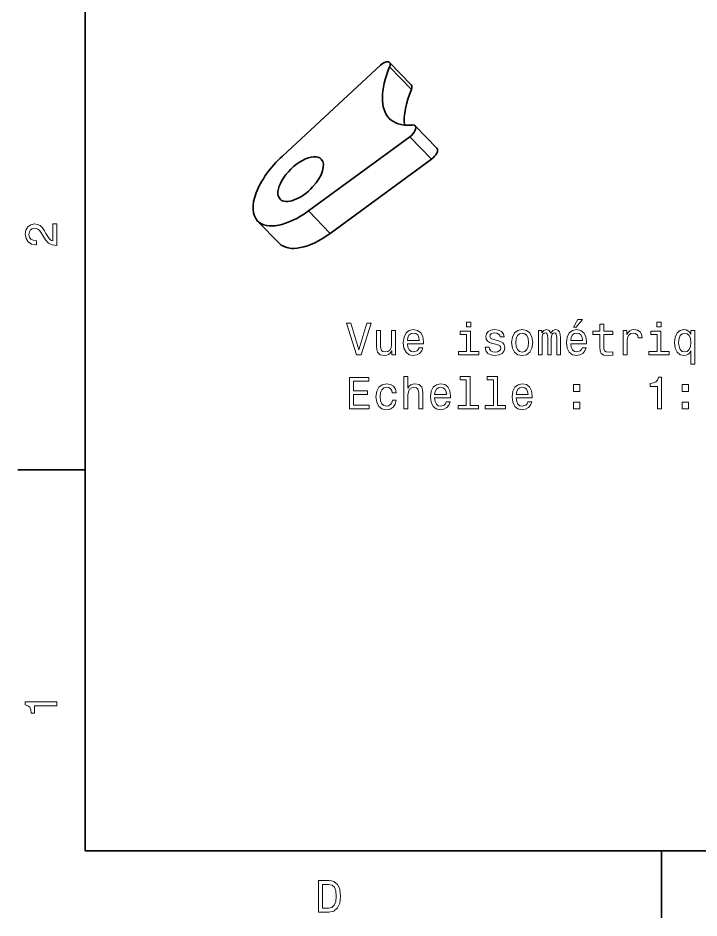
# Model space of a CAD drawing. Extents: x 0 to 297, y 0 to 210.
# Drawn here: x 2.5 to 78.5, y 2.5 to 102.9 of the extents above; entities that cross this region are included whole.
import ezdxf

# ---------------------------------------------------------------- set-up
doc = ezdxf.new("R2010")
doc.units = 0

msp = doc.modelspace()

# ---------------------------------------------------------------- linework, layer by layer
at = {"color": 7, "lineweight": 35}
for p, q in [((10, 200), (10, 10)), ((10, 10), (287, 10))]:
    msp.add_line(p, q, dxfattribs=at)
at = {"color": 7, "lineweight": 35, "ltscale": 0.372432}
msp.add_line((42.937675, 97.625816), (32.008198, 87.5028), dxfattribs=at)
at = {"color": 7, "lineweight": 35, "ltscale": 0.087263}
for p, q in [((43.958515, 97.938522), (46.392601, 95.436729)), ((49.248863, 88.385742), (46.814774, 90.887527)), ((31.677622, 77.751747), (29.243534, 80.25354))]:
    msp.add_line(p, q, dxfattribs=at)
at = {"color": 7, "lineweight": 13, "ltscale": 0.087263}
for p, q in [((43.970047, 97.43689), (46.404137, 94.935097)), ((48.660725, 87.158798), (46.226635, 89.660583)), ((37.341415, 78.875587), (34.907326, 81.37738))]:
    msp.add_line(p, q, dxfattribs=at)
at = {"color": 7, "lineweight": 35, "ltscale": 0.350659}
for p, q in [((34.907326, 81.37738), (46.226635, 89.660583)), ((37.341415, 78.875587), (48.660725, 87.158798))]:
    msp.add_line(p, q, dxfattribs=at)
at = {"color": 7, "lineweight": 35, "ltscale": 0.1875}
for p, q in [((10, 52.5), (2.5, 52.5)), ((74.300003, 10), (74.300003, 2.5))]:
    msp.add_line(p, q, dxfattribs=at)
at = {"color": 7, "lineweight": 13}
for points in [[(6.833213, 77.519447), (6.833213, 79.925072), (6.399496, 79.925072), (6.399496, 78.023773), (6.162464, 78.129684), (5.965778, 78.311241), (5.607709, 78.871033), (5.456412, 79.168587), (5.239553, 79.501442), (4.987392, 79.738472), (4.689842, 79.874641), (4.351945, 79.925072), (3.928314, 79.839333), (3.595461, 79.602303), (3.383646, 79.239189), (3.307997, 78.770172), (3.393732, 78.286018), (3.630764, 77.91787), (4.009006, 77.680832), (4.508286, 77.600143), (4.578891, 77.600143), (4.578891, 78.059074), (4.538545, 78.059074), (4.195605, 78.104462), (3.943444, 78.240631), (3.782061, 78.457489), (3.726585, 78.744957), (3.777017, 79.03746), (3.903098, 79.254318), (4.099784, 79.395531), (4.346902, 79.445961), (4.578891, 79.41066), (4.775577, 79.314842), (4.947046, 79.153458), (5.098343, 78.931557), (5.259727, 78.634003), (5.572406, 78.139771), (5.90526, 77.791786), (6.308718, 77.585014), (6.818084, 77.519447)], [(41.422901, 68.84449), (40.54538, 65.863945), (39.642639, 68.84449), (39.163532, 68.84449), (40.293217, 65.339447), (40.797539, 65.339447), (41.902008, 68.84449)], [(53.017281, 68.960487), (52.54826, 68.960487), (52.54826, 68.456161), (53.017281, 68.456161)], [(64.48558, 68.415817), (64.783127, 68.415817), (65.484138, 69.273163), (64.989899, 69.273163)], [(67.420738, 67.578644), (67.420738, 66.222015), (67.450996, 65.783249), (67.592209, 65.480659), (67.874626, 65.304146), (68.353737, 65.243629), (68.878235, 65.268845), (68.878235, 65.65213), (68.494949, 65.621864), (68.146965, 65.662216), (67.960365, 65.788292), (67.879669, 66.000107), (67.86454, 66.297661), (67.86454, 67.578644), (68.878235, 67.578644), (68.878235, 67.956879), (67.86454, 67.956879), (67.86454, 68.748672), (67.420738, 68.748672), (67.420738, 67.956879), (66.654167, 67.956879), (66.654167, 67.578644)], [(74.26944, 68.960487), (73.800415, 68.960487), (73.800415, 68.456161), (74.26944, 68.456161)], [(44.625351, 68.047661), (44.181545, 68.047661), (44.181545, 66.484261), (44.131111, 66.121147), (43.984859, 65.858902), (43.757915, 65.697517), (43.460365, 65.647087), (43.223331, 65.687431), (43.072037, 65.808464), (42.986301, 66.015236), (42.966129, 66.307747), (42.966129, 68.047661), (42.522324, 68.047661), (42.522324, 66.267403), (42.537453, 65.909332), (42.633274, 65.611778), (42.925781, 65.339447), (43.394802, 65.243629), (43.646965, 65.278931), (43.863823, 65.369705), (44.050423, 65.526047), (44.201717, 65.752991), (44.201717, 65.339447), (44.625351, 65.339447)], [(45.961803, 66.564949), (47.737022, 66.564949), (47.742065, 66.771721), (47.661373, 67.351692), (47.439468, 67.785416), (47.086445, 68.047661), (46.617424, 68.143478), (46.158489, 68.042618), (45.805466, 67.760193), (45.578518, 67.301262), (45.497829, 66.696075), (45.573475, 66.07576), (45.800423, 65.621864), (46.148403, 65.339447), (46.602295, 65.243629), (46.995667, 65.309189), (47.318432, 65.480659), (47.555466, 65.752991), (47.691631, 66.116104), (47.252872, 66.116104), (47.162094, 65.914375), (47.030968, 65.763077), (46.657768, 65.642044), (46.370308, 65.697517), (46.153446, 65.874031), (46.012238, 66.161491), (45.961803, 66.54982)], [(45.961803, 66.938148), (46.017281, 67.286133), (46.153446, 67.543335), (46.360222, 67.699677), (46.632553, 67.75515), (46.899845, 67.699677), (47.106617, 67.543335), (47.232697, 67.286133), (47.278088, 66.938148)], [(53.002151, 65.712646), (53.002151, 67.956879), (51.862381, 67.956879), (51.862381, 67.578644), (52.558346, 67.578644), (52.558346, 65.712646), (51.650566, 65.712646), (51.650566, 65.339447), (53.920017, 65.339447), (53.920017, 65.712646)], [(56.007915, 66.917976), (55.579239, 67.018845), (55.261517, 67.134834), (55.155609, 67.371864), (55.185867, 67.538292), (55.291779, 67.659332), (55.463245, 67.734978), (55.710365, 67.765236), (55.947395, 67.734978), (56.133995, 67.644203), (56.255035, 67.508034), (56.305466, 67.326477), (56.739182, 67.326477), (56.739182, 67.336563), (56.663536, 67.664375), (56.456764, 67.921577), (56.133995, 68.082962), (55.710365, 68.143478), (55.281693, 68.082962), (54.969009, 67.916534), (54.772324, 67.669418), (54.711807, 67.356735), (54.757195, 67.054146), (54.898403, 66.842331), (55.130394, 66.691032), (55.468288, 66.585121), (55.962524, 66.464088), (56.265121, 66.338005), (56.34581, 66.237144), (56.376068, 66.085846), (56.330681, 65.899246), (56.209644, 65.758034), (56.012959, 65.667259), (55.75071, 65.637001), (55.473335, 65.667259), (55.271603, 65.773163), (55.135437, 65.944633), (55.07996, 66.181664), (54.651287, 66.181664), (54.721893, 65.778206), (54.928665, 65.485703), (55.256474, 65.309189), (55.710365, 65.243629), (56.184425, 65.309189), (56.53241, 65.485703), (56.744225, 65.76812), (56.819874, 66.136276), (56.764397, 66.454002), (56.608059, 66.67086), (56.350853, 66.812073)], [(57.586445, 66.691032), (57.667137, 66.07576), (57.899124, 65.621864), (58.267281, 65.339447), (58.761517, 65.243629), (59.25071, 65.339447), (59.618866, 65.616821), (59.850853, 66.070717), (59.936588, 66.691032), (59.850853, 67.306305), (59.618866, 67.765236), (59.25071, 68.042618), (58.761517, 68.143478), (58.267281, 68.042618), (57.899124, 67.760193), (57.667137, 67.306305)], [(58.040337, 66.696075), (58.085724, 67.149963), (58.226936, 67.477776), (58.45388, 67.679504), (58.761517, 67.750107), (59.06411, 67.679504), (59.291054, 67.482819), (59.432266, 67.149963), (59.482697, 66.696075), (59.432266, 66.237144), (59.291054, 65.904289), (59.06411, 65.70256), (58.761517, 65.637001), (58.45388, 65.70256), (58.226936, 65.904289), (58.085724, 66.237144)], [(60.57708, 65.339447), (60.98558, 65.339447), (60.98558, 67.149963), (61.010796, 67.422302), (61.086449, 67.618988), (61.202438, 67.734978), (61.353737, 67.780373), (61.474777, 67.740021), (61.555466, 67.63916), (61.59581, 67.46769), (61.610939, 67.240746), (61.610939, 65.339447), (61.994225, 65.339447), (61.994225, 67.149963), (62.019444, 67.417259), (62.095093, 67.613945), (62.216129, 67.734978), (62.367424, 67.780373), (62.488464, 67.740021), (62.569153, 67.63916), (62.619587, 67.240746), (62.619587, 65.339447), (63.028091, 65.339447), (63.028091, 67.210487), (63.002872, 67.598816), (62.92218, 67.896362), (62.760796, 68.077919), (62.49855, 68.143478), (62.19091, 68.042618), (61.95388, 67.750107), (61.767281, 68.037575), (61.454601, 68.143478), (61.167137, 68.042618), (60.970451, 67.760193), (60.970451, 68.047661), (60.57708, 68.047661)], [(64.177948, 66.564949), (65.953156, 66.564949), (65.958206, 66.771721), (65.87751, 67.351692), (65.655609, 67.785416), (65.302582, 68.047661), (64.833565, 68.143478), (64.374634, 68.042618), (64.021606, 67.760193), (63.794659, 67.301262), (63.713966, 66.696075), (63.789616, 66.07576), (64.016556, 65.621864), (64.364548, 65.339447), (64.818436, 65.243629), (65.211807, 65.309189), (65.534576, 65.480659), (65.771606, 65.752991), (65.907768, 66.116104), (65.469009, 66.116104), (65.378235, 65.914375), (65.247108, 65.763077), (64.873909, 65.642044), (64.586441, 65.697517), (64.369583, 65.874031), (64.228378, 66.161491), (64.177948, 66.54982)], [(64.177948, 66.938148), (64.233421, 67.286133), (64.369583, 67.543335), (64.576355, 67.699677), (64.848694, 67.75515), (65.115982, 67.699677), (65.322754, 67.543335), (65.448837, 67.286133), (65.494225, 66.938148)], [(70.028084, 65.339447), (70.471893, 65.339447), (70.471893, 66.887718), (70.517281, 67.260918), (70.653442, 67.528206), (70.875351, 67.68959), (71.172897, 67.745064), (71.394806, 67.709763), (71.561226, 67.608902), (71.662094, 67.437431), (71.697395, 67.205444), (72.14624, 67.205444), (72.085724, 67.613945), (71.919296, 67.906448), (71.641922, 68.082962), (71.263672, 68.143478), (71.00647, 68.103134), (70.784569, 68.002274), (70.587883, 67.830803), (70.431541, 67.598816), (70.431541, 68.047661), (70.028084, 68.047661)], [(74.254311, 65.712646), (74.254311, 67.956879), (73.11454, 67.956879), (73.11454, 67.578644), (73.810501, 67.578644), (73.810501, 65.712646), (72.902725, 65.712646), (72.902725, 65.339447), (75.17218, 65.339447), (75.17218, 65.712646)], [(77.597969, 67.629074), (77.441628, 67.856018), (77.265121, 68.017403), (77.058342, 68.108177), (76.821312, 68.143478), (76.392639, 68.042618), (76.059784, 67.760193), (75.842926, 67.306305), (75.767273, 66.696075), (75.842926, 66.080803), (76.059784, 65.626907), (76.392639, 65.339447), (76.821312, 65.243629), (77.058342, 65.273888), (77.260071, 65.359619), (77.436584, 65.515961), (77.597969, 65.752991), (77.597969, 64.290459), (78.041779, 64.290459), (78.041779, 68.047661), (77.597969, 68.047661)], [(76.221169, 66.696075), (76.266556, 67.14492), (76.407768, 67.472733), (76.619583, 67.674461), (76.896957, 67.745064), (77.189468, 67.674461), (77.411369, 67.477776), (77.542496, 67.149963), (77.592926, 66.696075), (77.542496, 66.237144), (77.411369, 65.909332), (77.189468, 65.707603), (76.896957, 65.642044), (76.619583, 65.707603), (76.407768, 65.909332), (76.266556, 66.242188)], [(39.486301, 59.292618), (41.705322, 59.292618), (41.705322, 59.716248), (39.950279, 59.716248), (39.950279, 60.901409), (41.51368, 60.901409), (41.51368, 61.319996), (39.950279, 61.319996), (39.950279, 62.368988), (41.664974, 62.368988), (41.664974, 62.792618), (39.486301, 62.792618)], [(45.573475, 59.292618), (46.017281, 59.292618), (46.017281, 60.856018), (46.062668, 61.214088), (46.208923, 61.476334), (46.435867, 61.637718), (46.738461, 61.698238), (46.980537, 61.647804), (47.131836, 61.511639), (47.207481, 61.284691), (47.232697, 60.982098), (47.232697, 59.292618), (47.676502, 59.292618), (47.676502, 61.072876), (47.65633, 61.430946), (47.565552, 61.728497), (47.268002, 62.000832), (46.804024, 62.096653), (46.551865, 62.061348), (46.335003, 61.96553), (46.153446, 61.814232), (46.017281, 61.60746), (46.017281, 62.913654), (45.573475, 62.913654)], [(52.528088, 62.540455), (52.528088, 59.665817), (51.615265, 59.665817), (51.615265, 59.292618), (53.879673, 59.292618), (53.879673, 59.665817), (52.971893, 59.665817), (52.971893, 62.913654), (51.832123, 62.913654), (51.832123, 62.540455)], [(55.56411, 62.540455), (55.56411, 59.665817), (54.651287, 59.665817), (54.651287, 59.292618), (56.915695, 59.292618), (56.915695, 59.665817), (56.007915, 59.665817), (56.007915, 62.913654), (54.868145, 62.913654), (54.868145, 62.540455)], [(73.850853, 59.292618), (74.309784, 59.292618), (74.309784, 62.817833), (73.966843, 62.817833), (73.876068, 62.510197), (73.694511, 62.303425), (73.41713, 62.182388), (73.033844, 62.14204), (73.033844, 61.783974), (73.850853, 61.783974)], [(44.262238, 61.103138), (44.700996, 61.103138), (44.610222, 61.506596), (44.39336, 61.824318), (44.055466, 62.021004), (43.616703, 62.096653), (43.132553, 61.995789), (42.764397, 61.713367), (42.53241, 61.254433), (42.451717, 60.63916), (42.527367, 60.028931), (42.754311, 59.575039), (43.112381, 59.292618), (43.601574, 59.196796), (44.035294, 59.272446), (44.373188, 59.484261), (44.605175, 59.817112), (44.706039, 60.260918), (44.28241, 60.260918), (44.20676, 59.978497), (44.065552, 59.766682), (43.863823, 59.635559), (43.616703, 59.595211), (43.309067, 59.660774), (43.087166, 59.862503), (42.950996, 60.190311), (42.905609, 60.654289), (42.950996, 61.108181), (43.092209, 61.435989), (43.319153, 61.637718), (43.616703, 61.708324), (43.878952, 61.662933), (44.075638, 61.54694), (44.20676, 61.355297)], [(48.997826, 60.518124), (50.773045, 60.518124), (50.778088, 60.724895), (50.697395, 61.304867), (50.475494, 61.738583), (50.122467, 62.000832), (49.653446, 62.096653), (49.194515, 61.995789), (48.841488, 61.713367), (48.614544, 61.254433), (48.533852, 60.649246), (48.609501, 60.028931), (48.836445, 59.575039), (49.184425, 59.292618), (49.638317, 59.196796), (50.031689, 59.26236), (50.354454, 59.433826), (50.591488, 59.706161), (50.727654, 60.069275), (50.288895, 60.069275), (50.198116, 59.867546), (50.066994, 59.716248), (49.693794, 59.595211), (49.40633, 59.650688), (49.189468, 59.827202), (49.04826, 60.114662), (48.997826, 60.502991)], [(48.997826, 60.891319), (49.053303, 61.239304), (49.189468, 61.49651), (49.396244, 61.652847), (49.668579, 61.708324), (49.935867, 61.652847), (50.142639, 61.49651), (50.268723, 61.239304), (50.31411, 60.891319)], [(58.105896, 60.518124), (59.881111, 60.518124), (59.886154, 60.724895), (59.805466, 61.304867), (59.583565, 61.738583), (59.230537, 62.000832), (58.761517, 62.096653), (58.302582, 61.995789), (57.949558, 61.713367), (57.72261, 61.254433), (57.641922, 60.649246), (57.717567, 60.028931), (57.944511, 59.575039), (58.292496, 59.292618), (58.746387, 59.196796), (59.139759, 59.26236), (59.462524, 59.433826), (59.699558, 59.706161), (59.835724, 60.069275), (59.396965, 60.069275), (59.306183, 59.867546), (59.175064, 59.716248), (58.801865, 59.595211), (58.514397, 59.650688), (58.297539, 59.827202), (58.15633, 60.114662), (58.105896, 60.502991)], [(58.105896, 60.891319), (58.161373, 61.239304), (58.297539, 61.49651), (58.504311, 61.652847), (58.776649, 61.708324), (59.043938, 61.652847), (59.25071, 61.49651), (59.376793, 61.239304), (59.42218, 60.891319)], [(64.48558, 61.24939), (65.181549, 61.24939), (65.181549, 62.000832), (64.48558, 62.000832)], [(76.629669, 61.24939), (77.325638, 61.24939), (77.325638, 62.000832), (76.629669, 62.000832)], [(64.48558, 59.292618), (65.181549, 59.292618), (65.181549, 60.04406), (64.48558, 60.04406)], [(76.629669, 59.292618), (77.325638, 59.292618), (77.325638, 60.04406), (76.629669, 60.04406)], [(6.833213, 26.159222), (6.833213, 26.618156), (3.307997, 26.618156), (3.307997, 26.275217), (3.615634, 26.184439), (3.822406, 26.002882), (3.943444, 25.725506), (3.98379, 25.34222), (4.341859, 25.34222), (4.341859, 26.159222)], [(37.194958, 6.666787), (36.029972, 6.666787), (36.029972, 3.166787), (37.194958, 3.166787), (37.744667, 3.277738), (38.153168, 3.615634), (38.405331, 4.165346), (38.496109, 4.916787), (38.415417, 5.683357), (38.314552, 5.985951), (38.173344, 6.228026), (37.764839, 6.555836), (37.497551, 6.636527)], [(37.159653, 6.248199), (37.542938, 6.17255), (37.805187, 5.940562), (37.961525, 5.527017), (38.011959, 4.916787), (37.956482, 4.326729), (37.800144, 3.913184), (37.532852, 3.666066), (37.159653, 3.585375), (36.498989, 3.585375), (36.498989, 6.248199)]]:
    msp.add_lwpolyline(points, close=True, dxfattribs=at)
at = {"color": 7, "lineweight": 35}
msp.add_arc((45.969269, 96.134262), 5.197047, 273.579174, 276.151764, dxfattribs=at)
for centre, major_axis, ratio, start_param, end_param in [((51.482613, 99.847359), (-7.437954, -8.249733), 0.452328, 5.3735932824, 6.2535536674), ((43.241787, 97.241165), (0.71674, 0.697342), 0.488382, 0.000033698, 1.5205125519), ((43.241787, 97.241165), (0.71674, 0.697342), 0.488382, 5.4311550124, 6.2832190052), ((45.675877, 94.73938), (0.71674, 0.697342), 0.488382, 5.4311550124, 6.2832190052), ((53.926792, 97.351624), (-7.448315, -8.255737), 0.452223, 5.3742270085, 5.8996956237), ((51.471161, 99.834557), (-7.426571, -8.236862), 0.452631, 6.2535471337, 6.7160877756), ((46.098042, 90.190178), (0.71674, 0.697342), 0.488382, 4.4315723694, 6.2832110298), ((46.098042, 90.190178), (0.71674, 0.697342), 0.488382, 0.0000257226, 0.5573092422), ((48.532131, 87.688393), (0.71674, 0.697342), 0.488382, 4.4315723694, 6.2832110298), ((34.045761, 84.925644), (4.802143, 4.672195), 0.488382, 1.5205125519, 3.1415560189), ((34.045761, 84.925644), (2.29356, 2.231499), 0.488382, 6.2831512973, 9.4247439509), ((34.045761, 84.925644), (2.29356, 2.231499), 0.488382, 4.8236216669, 6.2831512973), ((34.045761, 84.925644), (2.29356, 2.231499), 0.488382, 3.1415586437, 4.8236216669), ((34.045761, 84.925644), (4.802143, 4.672195), 0.488382, 3.1415560189, 4.4315723694), ((36.479851, 82.423859), (4.802143, 4.672195), 0.488382, 3.1415560189, 4.4315723694)]:
    msp.add_ellipse(centre, major_axis=major_axis, ratio=ratio, start_param=start_param, end_param=end_param, dxfattribs=at)

doc.saveas('drawing.dxf')
